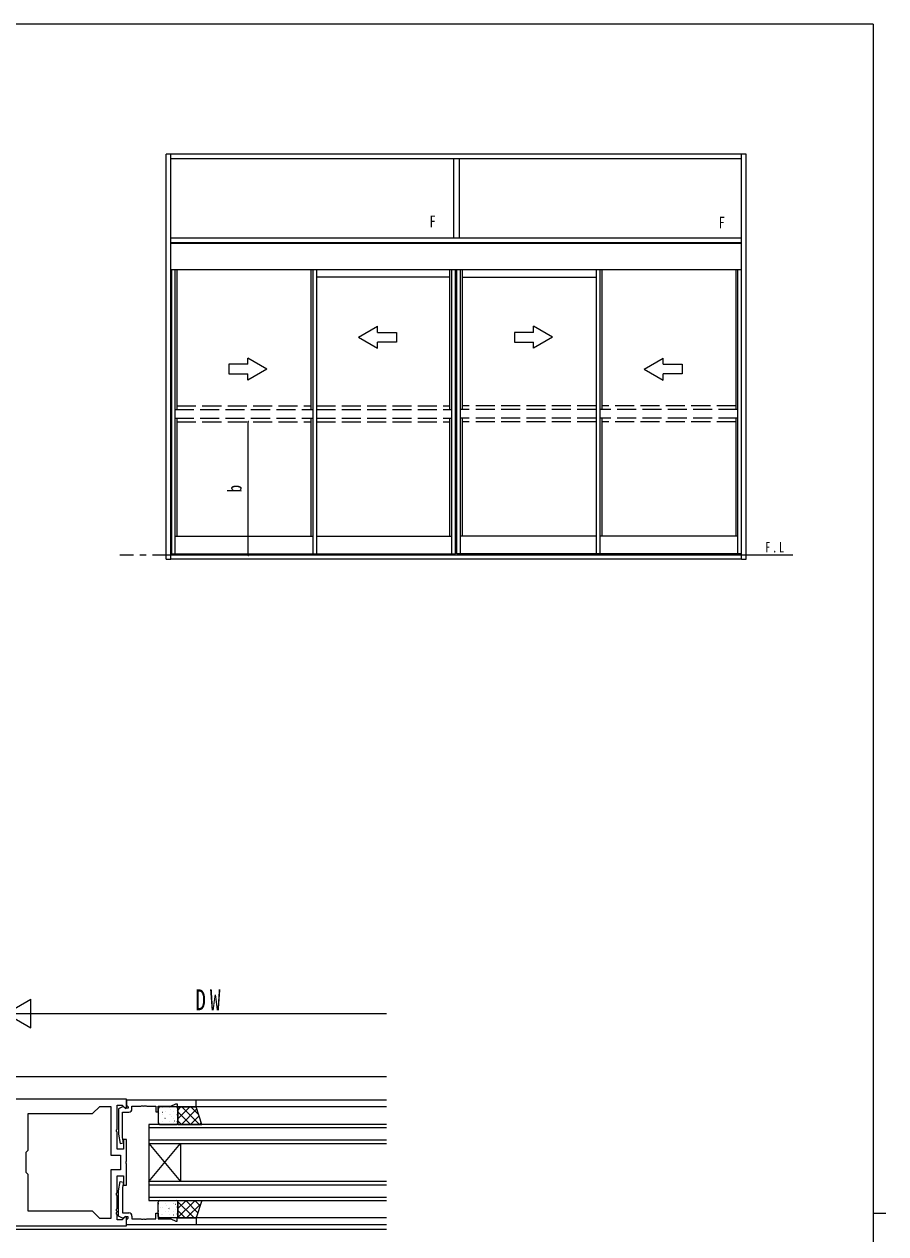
# Model space of a CAD drawing. Units: millimetres, scale not verified. Extents: x -567 to 567, y -403 to 403.
# Drawn here: x 269.5 to 541.3, y 17.5 to 399 of the extents above; entities that cross this region are included whole.
import ezdxf
from ezdxf.enums import TextEntityAlignment as Align

# ---------------------------------------------------------------- set-up
doc = ezdxf.new("R2010")
doc.units = ezdxf.units.MM
doc.header["$LTSCALE"] = 2
doc.linetypes.add('USER2', pattern=[13, 10, -1, 1, -1])
doc.linetypes.add('USER4', pattern=[4, 3, -1])
for name, color, linetype, lineweight in [('0-1_USER1', 7, 'Continuous', 18), ('0-3_YKK_11', 7, 'Continuous', 18), ('0-4_YKK_12', 2, 'Continuous', 18), ('0-5_YSS_K', 4, 'Continuous', 18), ('0-6_YKK_13', 4, 'Continuous', 18), ('0-7_YKK_D', 6, 'Continuous', 18)]:
    doc.layers.add(name, color=color, linetype=linetype, lineweight=lineweight)
doc.layers.add('0-2_YKK_ZWAK', color=7, linetype='Continuous')
doc.styles.add('ＭＳ ゴシック', font='')
doc.styles.get('ＭＳ ゴシック').set_extended_font_data('MS Gothic')

msp = doc.modelspace()

# ---------------------------------------------------------------- linework, layer by layer
at = {"layer": '0-1_USER1'}
for p, q in [((537.274, 399), (-562.726, 399)), ((537.274, 399), (537.274, -351)), ((537.274, 24), (541.274, 24))]:
    msp.add_line(p, q, dxfattribs=at)
at = {"layer": '0-3_YKK_11'}
for p, q in [((301.774, 59.998), (264.574, 59.998)), ((291.044, 55.398), (293.344, 57.698)), ((293.344, 57.698), (296.844, 57.698)), ((296.844, 57.698), (296.844, 42.268)), ((298.774, 58.068), (300.38, 58.068)), ((298.774, 50.456), (298.774, 58.068)), ((300.487, 57.598), (299.274, 56.898)), ((300.38, 58.068), (301.404, 57.044)), ((300.824, 57.598), (300.487, 57.598)), ((301.324, 57.098), (300.824, 57.598)), ((301.774, 57.197), (301.774, 59.998)), ((301.774, 59.698), (301.774, 58.068)), ((323.774, 59.698), (301.774, 59.698)), ((301.774, 58.068), (302.074, 57.768)), ((302.074, 57.768), (302.274, 57.568)), ((302.274, 57.568), (302.274, 57.098)), ((303.474, 57.768), (306.266, 57.768)), ((303.474, 56.898), (303.474, 57.768)), ((306.266, 57.768), (306.449, 57.888)), ((306.449, 57.888), (306.999, 57.888)), ((306.999, 57.888), (307.183, 57.768)), ((307.183, 57.768), (307.266, 57.768)), ((307.266, 57.768), (307.449, 57.888)), ((307.449, 57.888), (307.999, 57.888)), ((307.999, 57.888), (308.183, 57.768)), ((308.183, 57.768), (310.974, 57.768)), ((310.974, 57.768), (310.974, 55.998)), ((311.774, 57.768), (315.709, 57.768)), ((311.774, 55.998), (311.774, 57.768)), ((315.709, 57.768), (317.274, 58.498)), ((317.274, 58.498), (317.774, 58.498)), ((317.774, 58.498), (317.774, 57.498)), ((317.774, 57.498), (323.774, 57.498)), ((323.774, 57.498), (323.774, 59.698)), ((270.704, 55.398), (291.044, 55.398)), ((270.704, 43.828), (270.704, 55.398)), ((299.274, 56.898), (299.274, 48.89)), ((300.474, 55.898), (302.474, 55.898)), ((300.474, 47.843), (300.474, 55.898)), ((302.274, 57.098), (301.324, 57.098)), ((301.404, 57.044), (301.774, 57.197)), ((310.974, 55.998), (311.774, 55.998)), ((298.654, 50.273), (298.774, 50.456)), ((298.654, 49.723), (298.654, 50.273)), ((298.774, 49.54), (298.654, 49.723)), ((298.774, 44.198), (298.774, 49.54)), ((299.274, 48.89), (299.782, 46.011)), ((299.782, 46.011), (300.767, 46.185)), ((300.767, 46.185), (300.474, 47.843)), ((300.774, 47.198), (300.774, 44.198)), ((301.774, 47.198), (300.774, 47.198)), ((301.774, 40.456), (301.774, 47.198)), ((270.074, 43.198), (270.704, 43.828)), ((270.074, 36.798), (270.074, 43.198)), ((296.844, 42.268), (299.844, 42.268)), ((300.774, 44.198), (298.774, 44.198)), ((299.844, 42.268), (299.844, 37.728)), ((301.654, 40.273), (301.774, 40.456)), ((301.654, 39.723), (301.654, 40.273)), ((301.774, 39.54), (301.654, 39.723)), ((301.774, 32.798), (301.774, 39.54)), ((270.704, 36.168), (270.074, 36.798)), ((270.704, 24.598), (270.704, 36.168)), ((296.844, 37.728), (296.844, 22.298)), ((299.844, 37.728), (296.844, 37.728)), ((298.774, 35.798), (300.774, 35.798)), ((298.774, 30.456), (298.774, 35.798)), ((300.774, 35.798), (300.774, 32.798)), ((299.274, 31.106), (299.782, 33.985)), ((299.274, 23.098), (299.274, 31.106)), ((299.782, 33.985), (300.767, 33.811)), ((300.767, 33.811), (300.474, 32.153)), ((300.474, 32.153), (300.474, 24.098)), ((300.774, 32.798), (301.774, 32.798)), ((298.654, 30.273), (298.774, 30.456)), ((298.654, 29.723), (298.654, 30.273)), ((298.774, 29.54), (298.654, 29.723)), ((298.774, 25.456), (298.774, 29.54)), ((291.044, 24.598), (270.704, 24.598)), ((291.044, 24.598), (270.704, 24.598)), ((293.344, 22.298), (291.044, 24.598)), ((298.654, 25.273), (298.774, 25.456)), ((298.654, 24.723), (298.654, 25.273)), ((298.774, 24.54), (298.654, 24.723)), ((298.654, 24.273), (298.774, 24.456)), ((298.654, 23.723), (298.654, 24.273)), ((298.774, 23.54), (298.654, 23.723)), ((298.774, 24.456), (298.774, 24.54)), ((298.774, 21.928), (298.774, 23.54)), ((300.487, 22.398), (299.274, 23.098)), ((301.404, 22.952), (300.38, 21.928)), ((300.474, 24.098), (302.474, 24.098)), ((301.324, 22.898), (300.824, 22.398)), ((302.274, 22.898), (301.324, 22.898)), ((301.774, 22.798), (301.404, 22.952)), ((302.274, 22.428), (302.274, 22.898)), ((303.474, 23.098), (303.474, 22.228)), ((310.974, 23.998), (311.774, 23.998)), ((310.974, 22.228), (310.974, 23.998)), ((311.774, 23.998), (311.774, 22.228)), ((264.574, 19.998), (301.774, 19.998)), ((296.844, 22.298), (293.344, 22.298)), ((300.38, 21.928), (298.774, 21.928)), ((300.824, 22.398), (300.487, 22.398)), ((301.774, 19.998), (301.774, 22.798)), ((301.774, 21.928), (302.074, 22.228)), ((301.774, 20.298), (301.774, 21.928)), ((323.774, 20.298), (301.774, 20.298)), ((302.074, 22.228), (302.274, 22.428)), ((303.474, 22.228), (306.266, 22.228)), ((306.266, 22.228), (306.449, 22.108)), ((306.449, 22.108), (306.999, 22.108)), ((306.999, 22.108), (307.183, 22.228)), ((307.183, 22.228), (307.266, 22.228)), ((307.266, 22.228), (307.449, 22.108)), ((307.449, 22.108), (307.999, 22.108)), ((307.999, 22.108), (308.183, 22.228)), ((308.183, 22.228), (310.974, 22.228)), ((311.774, 22.228), (315.709, 22.228)), ((315.709, 22.228), (317.274, 21.498)), ((317.274, 21.498), (317.774, 21.498)), ((317.774, 22.498), (323.774, 22.498)), ((317.774, 21.498), (317.774, 22.498)), ((323.774, 22.498), (323.774, 20.298))]:
    msp.add_line(p, q, dxfattribs=at)
for centre, start, end in [((302.474, 56.898), 270.00001, 359.99999), ((302.474, 23.098), 0.00001, 89.99999)]:
    msp.add_arc(centre, 1, start, end, dxfattribs=at)
at = {"layer": '0-4_YKK_12'}
for p, q in [((383.774, 66.997), (138.774, 66.997)), ((383.774, 59.698), (301.774, 59.698)), ((383.774, 57.498), (323.774, 57.498)), ((308.774, 51.998), (308.774, 45.998)), ((383.774, 51.998), (308.774, 51.998)), ((308.774, 50.998), (383.774, 50.998)), ((383.774, 46.998), (308.774, 46.998)), ((308.774, 33.998), (318.774, 45.998)), ((308.774, 45.998), (318.774, 33.998)), ((308.774, 45.998), (308.774, 33.998)), ((308.774, 45.998), (383.774, 45.998)), ((318.774, 45.998), (318.774, 33.998)), ((308.774, 33.998), (308.774, 27.998)), ((383.774, 33.998), (308.774, 33.998)), ((308.774, 32.998), (383.774, 32.998)), ((383.774, 28.998), (308.774, 28.998)), ((308.774, 27.998), (383.774, 27.998)), ((383.774, 20.298), (301.774, 20.298)), ((383.774, 22.498), (323.774, 22.498)), ((138.774, 19.003), (383.774, 18.999))]:
    msp.add_line(p, q, dxfattribs=at)
at = {"layer": '0-5_YSS_K'}
for p, q in [((317.49, 57.498), (312.274, 57.498)), ((313.134, 57.283), (313.097, 57.283)), ((315.414, 57.283), (315.377, 57.283)), ((317.57, 57.317), (317.563, 57.315)), ((317.694, 57.283), (317.657, 57.283)), ((317.99, 57.498), (317.99, 51.998)), ((318.945, 57.498), (317.99, 56.542)), ((323.774, 57.498), (317.99, 57.498)), ((321.773, 57.498), (317.99, 53.714)), ((319.239, 57.498), (324.739, 51.998)), ((322.068, 57.498), (324.56, 55.006)), ((325.508, 51.998), (323.774, 57.498)), ((311.774, 56.998), (311.774, 52.498)), ((311.94, 55.619), (311.878, 55.578)), ((311.923, 56.072), (311.886, 56.072)), ((311.923, 53.829), (311.886, 53.829)), ((313.134, 55.04), (313.097, 55.04)), ((313.172, 55.76), (313.165, 55.757)), ((313.904, 53.888), (313.897, 53.886)), ((314.203, 56.072), (314.166, 56.072)), ((314.203, 53.829), (314.166, 53.829)), ((315.414, 55.04), (315.377, 55.04)), ((315.542, 55.065), (315.48, 55.023)), ((315.513, 56.589), (315.506, 56.586)), ((315.962, 54.617), (315.955, 54.614)), ((316.483, 56.072), (316.446, 56.072)), ((316.483, 53.829), (316.446, 53.829)), ((317.559, 56.4), (317.497, 56.358)), ((317.694, 55.04), (317.657, 55.04)), ((317.99, 52.498), (317.99, 56.998)), ((317.99, 55.919), (321.911, 51.998)), ((323.973, 56.869), (319.102, 51.998)), ((324.651, 54.718), (321.93, 51.998)), ((312.274, 51.998), (317.49, 51.998)), ((313.134, 52.798), (313.097, 52.798)), ((315.414, 52.798), (315.377, 52.798)), ((316.446, 52.658), (316.439, 52.655)), ((316.896, 53.022), (316.833, 52.981)), ((317.694, 52.798), (317.657, 52.798)), ((317.99, 53.091), (319.083, 51.998)), ((317.99, 51.998), (325.508, 51.998)), ((325.328, 52.568), (324.759, 51.998)), ((311.774, 22.998), (311.774, 27.498)), ((311.923, 26.919), (311.886, 26.919)), ((312.274, 27.998), (317.49, 27.998)), ((314.203, 26.919), (314.166, 26.919)), ((316.483, 26.919), (316.446, 26.919)), ((316.619, 27.15), (316.612, 27.148)), ((317.208, 26.784), (317.146, 26.742)), ((317.99, 22.498), (317.99, 27.998)), ((320.558, 27.998), (317.99, 25.43)), ((317.99, 27.998), (325.508, 27.998)), ((323.386, 27.998), (317.99, 22.601)), ((317.99, 27.635), (323.127, 22.498)), ((317.99, 27.498), (317.99, 22.998)), ((320.455, 27.998), (324.297, 24.156)), ((325.183, 26.966), (320.715, 22.498)), ((323.284, 27.998), (324.975, 26.306)), ((325.508, 27.998), (323.774, 22.498)), ((311.923, 24.677), (311.886, 24.677)), ((312.469, 25.681), (312.462, 25.678)), ((312.918, 23.709), (312.911, 23.707)), ((313.134, 25.888), (313.097, 25.888)), ((313.134, 23.645), (313.097, 23.645)), ((314.203, 24.677), (314.166, 24.677)), ((314.526, 26.409), (314.519, 26.407)), ((315.011, 24.45), (315.004, 24.448)), ((315.191, 25.449), (315.129, 25.407)), ((315.414, 25.888), (315.377, 25.888)), ((315.414, 23.645), (315.377, 23.645)), ((316.483, 24.677), (316.446, 24.677)), ((316.545, 23.406), (316.482, 23.365)), ((317.351, 25.279), (317.344, 25.276)), ((317.694, 25.888), (317.657, 25.888)), ((317.694, 23.645), (317.657, 23.645)), ((317.8, 23.307), (317.793, 23.305)), ((317.99, 24.807), (320.298, 22.498)), ((317.49, 22.498), (312.274, 22.498)), ((315.743, 22.579), (315.735, 22.576)), ((323.774, 22.498), (317.99, 22.498)), ((323.881, 22.836), (323.543, 22.498))]:
    msp.add_line(p, q, dxfattribs=at)
for centre, start, end in [((312.274, 56.998), 90, 180), ((317.49, 56.998), 0, 90), ((312.274, 52.498), 180, 270), ((317.49, 52.498), 270, 0), ((312.274, 27.498), 90, 180), ((317.49, 27.498), 0, 90), ((312.274, 22.998), 180, 270), ((317.49, 22.998), 270, 0)]:
    msp.add_arc(centre, 0.5, start, end, dxfattribs=at)
at = {"layer": '0-6_YKK_13'}
for p, q in [((314.274, 230.25), (314.274, 358)), ((497.274, 358), (314.274, 358)), ((315.774, 230.25), (315.774, 358)), ((495.774, 356.5), (315.774, 356.5)), ((404.899, 356.5), (404.899, 331.5)), ((406.649, 356.5), (406.649, 331.5)), ((495.774, 230.25), (495.774, 358)), ((497.274, 230.25), (497.274, 358)), ((495.774, 331.5), (315.774, 331.5)), ((495.774, 330), (315.774, 330)), ((495.774, 329.8), (315.774, 329.8)), ((495.624, 321.5), (315.774, 321.5)), ((315.924, 321.5), (315.924, 232)), ((317.024, 321.5), (317.024, 232)), ((317.624, 321.5), (317.624, 277.525)), ((359.899, 321.5), (359.899, 277.525)), ((360.499, 321.5), (360.499, 232)), ((361.649, 321.5), (361.649, 232)), ((403.799, 277.525), (403.799, 321.5)), ((404.399, 232), (404.399, 321.5)), ((405.549, 232), (405.549, 321.5)), ((405.999, 232), (405.999, 321.5)), ((407.149, 232), (407.149, 321.5)), ((407.749, 277.525), (407.749, 321.5)), ((449.899, 321.5), (449.899, 232)), ((451.049, 321.5), (451.049, 232)), ((451.649, 321.5), (451.649, 277.525)), ((493.924, 321.5), (493.924, 277.525)), ((494.524, 321.5), (494.524, 232)), ((495.624, 321.5), (495.624, 232)), ((403.799, 319.25), (361.649, 319.25)), ((407.749, 319.25), (449.899, 319.25)), ((374.958, 300.245), (380.958, 303.709)), ((380.958, 301.745), (380.958, 303.709)), ((380.958, 301.745), (386.958, 301.745)), ((386.958, 301.745), (386.958, 298.745)), ((424.14, 301.745), (424.14, 298.745)), ((430.14, 301.745), (424.14, 301.745)), ((430.14, 301.745), (430.14, 303.709)), ((436.14, 300.245), (430.14, 303.709)), ((374.958, 300.245), (380.958, 296.78)), ((380.958, 296.78), (380.958, 298.745)), ((386.958, 298.745), (380.958, 298.745)), ((424.14, 298.745), (430.14, 298.745)), ((436.14, 300.245), (430.14, 296.78)), ((430.14, 296.78), (430.14, 298.745)), ((334.04, 291.745), (334.04, 288.745)), ((340.04, 291.745), (334.04, 291.745)), ((340.04, 291.745), (340.04, 293.709)), ((346.04, 290.245), (340.04, 293.709)), ((346.04, 290.245), (340.04, 286.78)), ((465.058, 290.245), (471.058, 293.709)), ((465.058, 290.245), (471.058, 286.78)), ((471.058, 291.745), (471.058, 293.709)), ((471.058, 291.745), (477.058, 291.745)), ((477.058, 291.745), (477.058, 288.745)), ((334.04, 288.745), (340.04, 288.745)), ((340.04, 286.78), (340.04, 288.745)), ((471.058, 286.78), (471.058, 288.745)), ((477.058, 288.745), (471.058, 288.745)), ((317.674, 274.725), (317.674, 237.5)), ((359.899, 274.725), (359.899, 237.5)), ((403.799, 237.5), (403.799, 274.725)), ((407.749, 237.5), (407.749, 274.725)), ((451.649, 274.725), (451.649, 237.5)), ((493.924, 274.725), (493.924, 237.5)), ((317.024, 237.5), (360.499, 237.5)), ((361.649, 237.5), (404.399, 237.5)), ((449.899, 237.5), (407.149, 237.5)), ((494.524, 237.5), (451.049, 237.5)), ((314.274, 230.25), (315.774, 230.25)), ((495.774, 231.5), (315.774, 231.5)), ((495.774, 230.25), (315.774, 230.25)), ((315.924, 232), (317.624, 232)), ((315.924, 232), (361.649, 232)), ((359.899, 232), (359.899, 231.5)), ((361.649, 231.5), (361.649, 232)), ((361.649, 232), (405.549, 232)), ((449.899, 232), (405.999, 232)), ((449.899, 231.5), (449.899, 232)), ((495.624, 232), (449.899, 232)), ((451.649, 232), (451.649, 231.5)), ((495.624, 232), (493.974, 232)), ((495.774, 230.25), (497.274, 230.25))]:
    msp.add_line(p, q, dxfattribs=at)
at = {"layer": '0-6_YKK_13', "linetype": 'USER4'}
for p, q in [((317.674, 278.625), (359.899, 278.625)), ((361.649, 278.625), (403.799, 278.625)), ((449.899, 278.625), (407.749, 278.625)), ((493.924, 278.625), (451.649, 278.625)), ((317.024, 277.525), (360.499, 277.525)), ((317.024, 274.725), (360.499, 274.725)), ((361.649, 277.525), (404.399, 277.525)), ((361.649, 274.725), (404.399, 274.725)), ((449.899, 277.525), (407.149, 277.525)), ((449.899, 274.725), (407.149, 274.725)), ((494.524, 277.525), (451.049, 277.525)), ((494.524, 274.725), (451.049, 274.725)), ((317.674, 273.625), (359.899, 273.625)), ((361.649, 273.625), (403.799, 273.625)), ((449.899, 273.625), (407.749, 273.625)), ((493.924, 273.625), (451.649, 273.625))]:
    msp.add_line(p, q, dxfattribs=at)
at = {"layer": '0-6_YKK_13', "linetype": 'USER2'}
msp.add_line((511.933, 231.5), (299.615, 231.5), dxfattribs=at)
at = {"layer": '0-7_YKK_D'}
for p, q in [((340.166, 231.5), (340.166, 273.625)), ((263.774, 86.997), (271.569, 91.497)), ((271.569, 82.497), (271.569, 91.497)), ((263.774, 86.997), (279.363, 86.997)), ((263.774, 86.997), (271.569, 82.497)), ((272.774, 86.997), (383.774, 86.997))]:
    msp.add_line(p, q, dxfattribs=at)
for centre, start, end in [((340.166, 273.625), 90, 270), ((340.166, 273.625), 270, 90), ((340.166, 231.5), 90, 270), ((340.166, 231.5), 270, 90)]:
    msp.add_arc(centre, 0.106, start, end, dxfattribs=at)

# ---------------------------------------------------------------- texts
at = {"layer": '0-2_YKK_ZWAK', "insert": (503.273, 232.341), "char_height": 3.299, "attachment_point": 7, "style": 'ＭＳ ゴシック'}
msp.add_mtext('\\T1.38;\\W0.7;F.L', dxfattribs=at)
at = {"layer": '0-6_YKK_13', "color": 7, "style": 'ＭＳ ゴシック', "width": 0.8}
for p in [(397.305, 333.882), (488.522, 333.515)]:
    msp.add_text('F', height=3.666, dxfattribs=at).set_placement(p, align=Align.BOTTOM_LEFT)
at = {"layer": '0-7_YKK_D', "color": 7, "style": 'ＭＳ ゴシック', "width": 0.8}
msp.add_text('b', height=4.399, rotation=90, dxfattribs=at).set_placement((339.366, 251.306), align=Align.BOTTOM_LEFT)
at = {"layer": '0-7_YKK_D', "color": 7, "insert": (323.45, 87.997), "char_height": 6.598, "attachment_point": 7, "style": 'ＭＳ ゴシック'}
msp.add_mtext('\\T1.37;\\W0.75;DW', dxfattribs=at)

doc.saveas('drawing.dxf')
